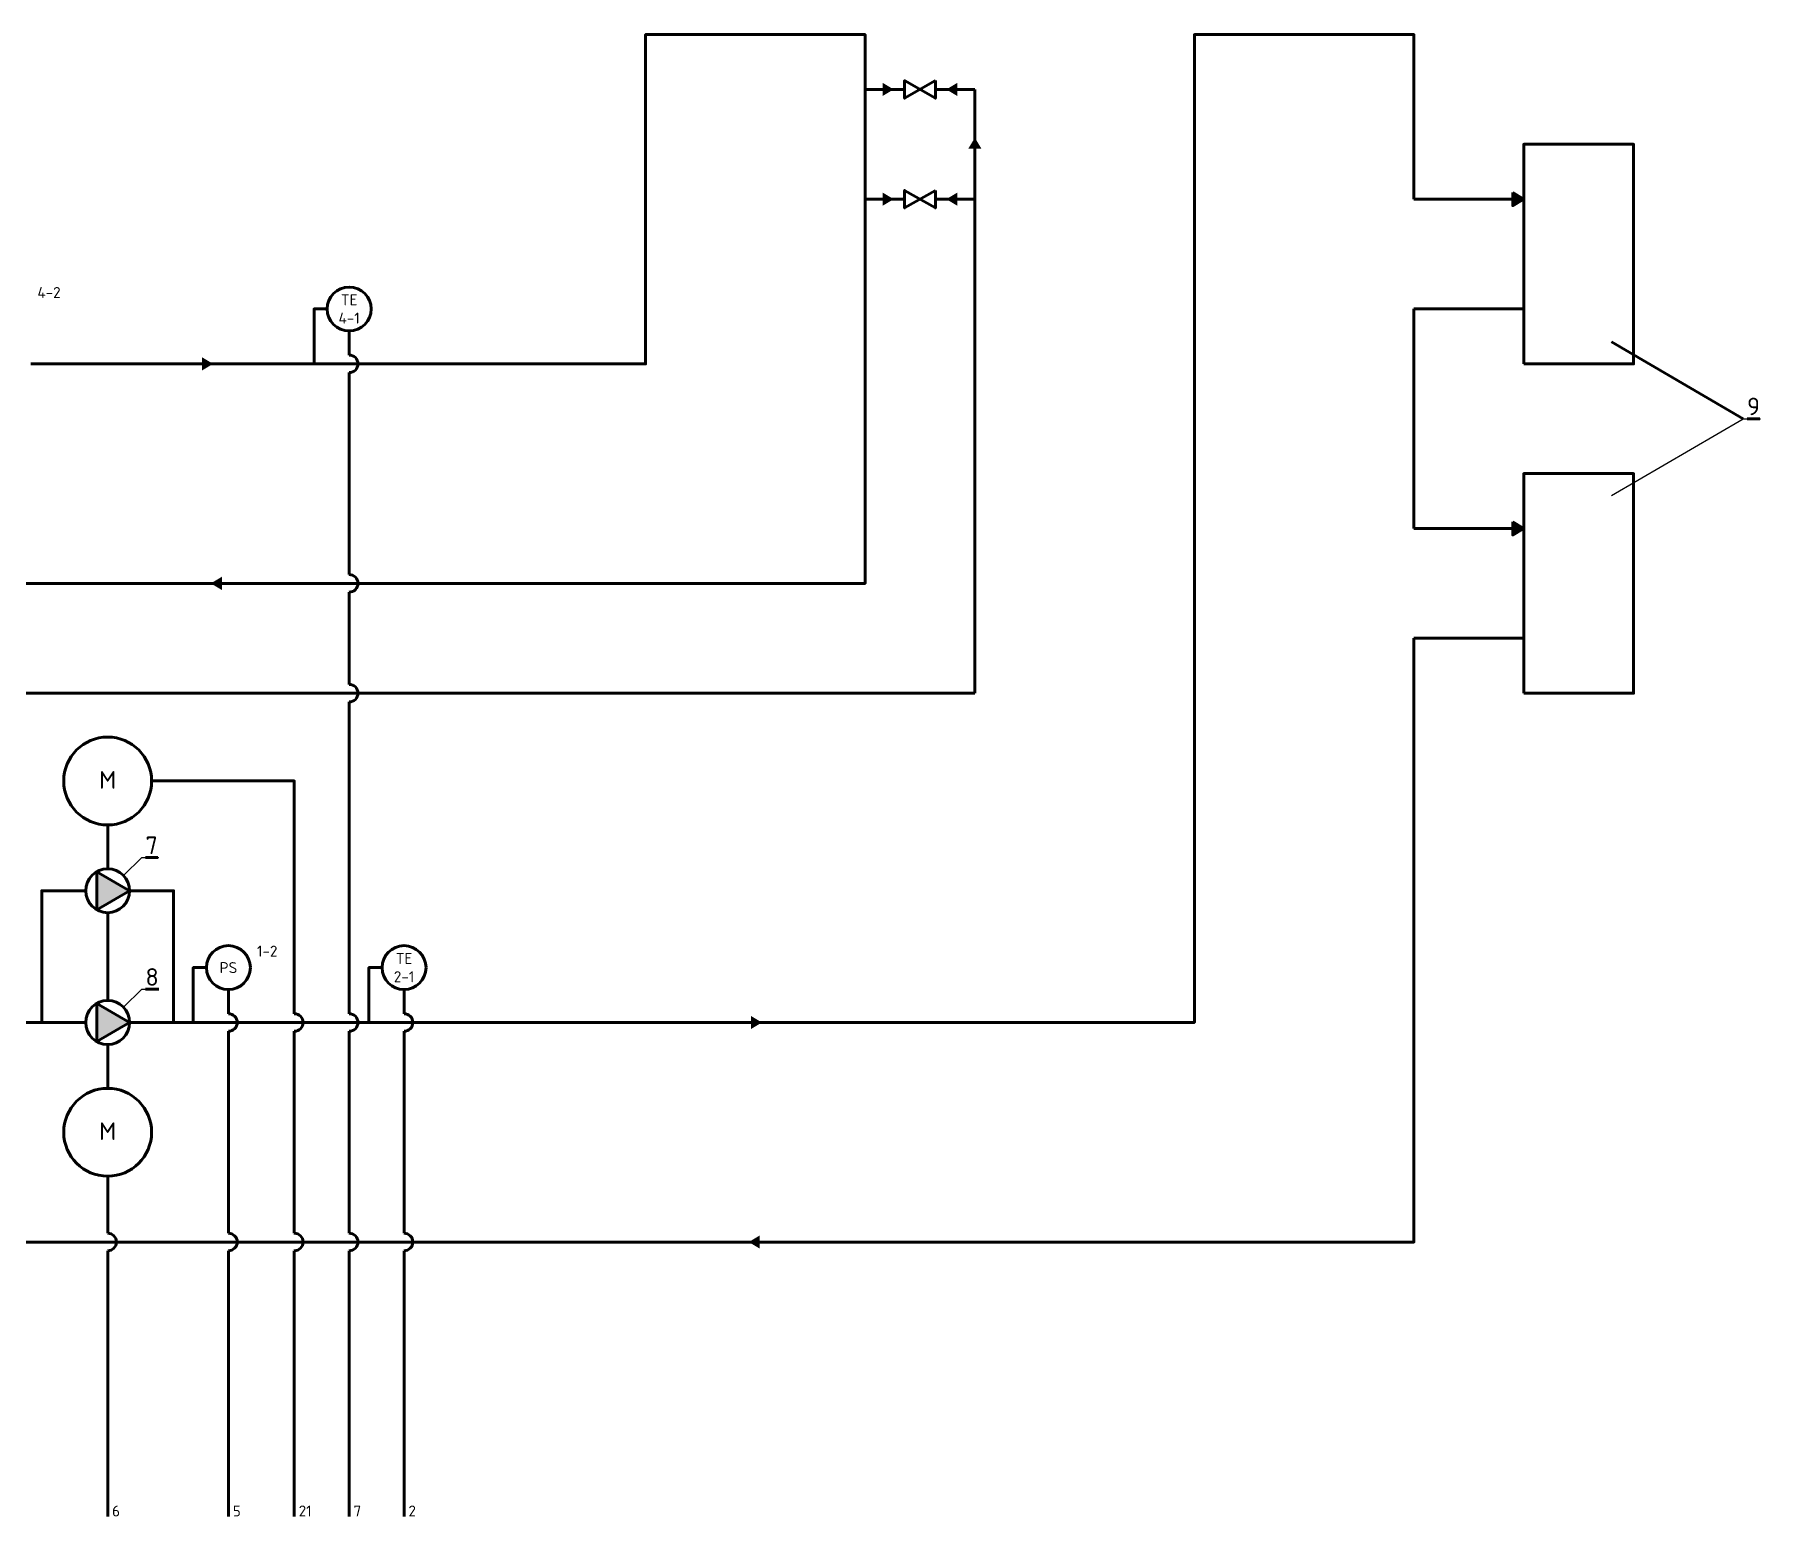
# Model space of a CAD drawing. Header units: millimetres. Extents: x -94276030 to 1204, y -525 to 4966020.
# Drawn here: x 810.8 to 1203.9, y -350 to -12.5 of the extents above; entities that cross this region are included whole.
import ezdxf
from ezdxf import colors
from ezdxf.entities.mleader import LeaderData, LeaderLine
from ezdxf.math import Vec2, Vec3

# ---------------------------------------------------------------- set-up
doc = ezdxf.new("R2010")
doc.units = ezdxf.units.MM
doc.header["$LTSCALE"] = 15.177664
for name, color, linetype, lineweight in [('Main', 150, 'Continuous', 60), ('Size', 70, 'Continuous', 60), ('Text', 10, 'Continuous', 60)]:
    doc.layers.add(name, color=color, linetype=linetype, lineweight=lineweight)

# ---------------------------------------------------------------- blocks, each defined once
blk = doc.blocks.new('_None')

msp = doc.modelspace()

# ---------------------------------------------------------------- hatches: boundary and pattern name
at = {"layer": 'Main', "true_color": 0x939598}
h = msp.add_hatch(color=252, dxfattribs=at)
h.dxf.hatch_style = 1
h.paths.add_polyline_path([(1006.5, -25), (1004, -23.5), (1004, -26.5)])
h = msp.add_hatch(color=252, dxfattribs=at)
h.dxf.hatch_style = 1
h.paths.add_polyline_path([(1021, -26.5), (1021, -23.5), (1018.5, -25)])
h = msp.add_hatch(color=252, dxfattribs=at)
h.dxf.hatch_style = 1
h.paths.add_polyline_path([(1023.5, -38.5), (1026.5, -38.5), (1025, -36)])
h = msp.add_hatch(color=252, dxfattribs=at)
h.dxf.hatch_style = 1
h.paths.add_polyline_path([(1006.5, -50), (1004, -48.5), (1004, -51.5)])
h = msp.add_hatch(color=252, dxfattribs=at)
h.dxf.hatch_style = 1
h.paths.add_polyline_path([(1021, -48.5), (1018.5, -50), (1021, -51.5)])
h = msp.add_hatch(color=252, dxfattribs=at)
h.dxf.hatch_style = 1
h.paths.add_polyline_path([(1150, -50), (1147.5, -48.5), (1147.5, -51.5)])
h = msp.add_hatch(color=252, dxfattribs=at)
h.dxf.hatch_style = 1
h.paths.add_polyline_path([(849, -86), (849, -89), (851.5, -87.5)])
h = msp.add_hatch(color=252, dxfattribs=at)
h.dxf.hatch_style = 1
h.paths.add_polyline_path([(1150, -125), (1147.5, -123.5), (1147.5, -126.5)])
h = msp.add_hatch(color=252, dxfattribs=at)
h.dxf.hatch_style = 1
h.paths.add_polyline_path([(853.5, -139), (853.5, -136), (851, -137.5)])
at = {"layer": 'Main', "true_color": 0x000000}
h = msp.add_hatch(color=18, dxfattribs=at)
h.dxf.hatch_style = 1
h.paths.add_polyline_path([(825, -211.83), (832.5, -207.5), (825, -203.17)])
h = msp.add_hatch(color=18, dxfattribs=at)
h.dxf.hatch_style = 1
h.paths.add_polyline_path([(825, -241.83), (832.5, -237.5), (825, -233.17)])
at = {"layer": 'Main', "true_color": 0x939598}
h = msp.add_hatch(color=252, dxfattribs=at)
h.dxf.hatch_style = 1
h.paths.add_polyline_path([(974, -236), (974, -239), (976.5, -237.5)])
h = msp.add_hatch(color=252, dxfattribs=at)
h.dxf.hatch_style = 1
h.paths.add_polyline_path([(976, -289), (976, -286), (973.5, -287.5)])

# ---------------------------------------------------------------- linework, layer by layer
at = {"layer": 'Main'}
for p, q in [((1009, -25), (1000, -25)), ((1025, -25), (1016, -25)), ((1025, -162.5), (1025, -25)), ((1009, -50), (1000, -50)), ((1025, -50), (1016, -50)), ((1125, -50), (1150, -50)), ((1125, -75), (1150, -75)), ((1125, -125), (1150, -125)), ((1125, -150), (1150, -150)), ((1025, -162.5), (542.5, -162.5)), ((827.5, -192.5), (827.5, -202.5)), ((827.5, -232.5), (827.5, -212.51)), ((860, -237.5), (832.5, -237.5)), ((827.5, -242.5), (827.5, -252.5))]:
    msp.add_line(p, q, dxfattribs=at)
at = {"layer": 'Main', "color": 3}
for p, q in [((882.5, -80), (882.5, -85.5)), ((855, -230), (855, -235.5)), ((895, -230), (895, -235.5))]:
    msp.add_line(p, q, dxfattribs=at)
at = {"layer": 'Main'}
for points in [[(772.5, -87.5), (745, -87.5), (745, -137.5), (1000, -137.5), (1000, -12.5), (950, -12.5), (950, -87.5), (887.5, -87.5)], [(1125, -50), (1125, -12.5), (1075, -12.5), (1075, -237.5), (900, -237.5)], [(1016, -23), (1016, -27), (1009, -23), (1009, -27), (1016, -23)], [(1016, -48), (1016, -52), (1009, -48), (1009, -52), (1016, -48)], [(1147.5, -48.5), (1147.5, -51.5), (1150, -50), (1147.5, -48.5)], [(877.5, -75), (874.5, -75), (874.5, -87.5)], [(1125, -125), (1125, -75)], [(810, -87.5), (887.5, -87.5)], [(1147.5, -123.5), (1147.5, -126.5), (1150, -125), (1147.5, -123.5)], [(822.5, -237.5), (795, -237.5), (795, -287.5), (1125, -287.5), (1125, -150)], [(832.5, -207.5), (825, -203.17), (825, -211.83), (832.5, -207.5)], [(812.5, -237.5), (812.5, -207.5), (822.5, -207.5)], [(832.5, -207.5), (842.5, -207.5), (842.5, -237.5)], [(850, -225), (847, -225), (847, -237.5)], [(890, -225), (887, -225), (887, -237.5)], [(832.5, -237.5), (825, -233.17), (825, -241.83), (832.5, -237.5)], [(860, -237.5), (900, -237.5)]]:
    msp.add_lwpolyline(points, dxfattribs=at)
for points in [[(1150, -87.5), (1175, -87.5), (1175, -37.5), (1150, -37.5)], [(1150, -162.5), (1175, -162.5), (1175, -112.5), (1150, -112.5)]]:
    msp.add_lwpolyline(points, close=True, dxfattribs=at)
for centre, radius in [((882.5, -75), 5), ((827.5, -182.5), 10), ((827.5, -207.5), 5), ((855, -225), 5), ((895, -225), 5), ((827.5, -237.5), 5), ((827.5, -262.5), 10)]:
    msp.add_circle(centre, radius, dxfattribs=at)
at = {"layer": 'Main', "color": 3}
for centre in [(882.5, -87.5), (882.5, -137.5), (882.5, -162.5), (855, -237.5), (870, -237.5), (882.5, -237.5), (895, -237.5), (827.5, -287.5), (855, -287.5), (870, -287.5), (882.5, -287.5), (895, -287.5)]:
    msp.add_arc(centre, 2, 270, 90, dxfattribs=at)
at = {"layer": 'Size'}
for p, q in [((882.5, -89.5), (882.5, -135.5)), ((882.5, -139.5), (882.5, -160.5)), ((882.5, -164.5), (882.5, -235.5)), ((855, -239.5), (855, -285.5)), ((882.5, -239.5), (882.5, -285.5)), ((895, -239.5), (895, -285.5)), ((827.5, -272.5), (827.5, -285.5)), ((827.5, -289.5), (827.5, -350)), ((855, -289.5), (855, -350)), ((882.5, -289.5), (882.5, -350)), ((895, -289.5), (895, -350))]:
    msp.add_line(p, q, dxfattribs=at)
for points in [[(837.5, -182.5), (870, -182.5), (870, -235.5)], [(870, -239.5), (870, -285.5)], [(870, -289.5), (870, -350)]]:
    msp.add_lwpolyline(points, dxfattribs=at)
at = {"layer": 'Text'}
msp.add_line((1170, -82.5), (1200, -100), dxfattribs=at)

# ---------------------------------------------------------------- texts
for s, width, heights, insert, char_height, attachment_point in [('{\\fISOCPEUR|b0|i0|c204|p34;4\\fISOCPEUR|b0|i0|c0|p34;-2}', 8.5, [0], (811.5, -70), 2.5, 1), ('{\\fISOCPEUR|b0|i0|c0|p34;TE\\P\\fISOCPEUR|b0|i0|c204|p34;4\\fISOCPEUR|b0|i0|c0|p34;-1}', 7.375, [7.58], (882.5, -75), 2.5, 5), ('{\\fISOCPEUR|b0|i0|c204|p34;М}', 7.5, [0], (827.5, -182.25), 4, 5), ('{\\fISOCPEUR|b0|i0|c204|p34;1\\fISOCPEUR|b0|i0|c0|p34;-2}', 8.5, [0], (861.5, -220), 2.5, 1), ('{\\fISOCPEUR|b0|i0|c0|p34;PS}', 7.375, [7.58], (855, -225), 2.5, 5), ('{\\fISOCPEUR|b0|i0|c0|p34;TE\\P\\fISOCPEUR|b0|i0|c204|p34;2\\fISOCPEUR|b0|i0|c0|p34;-1}', 7.375, [7.58], (895, -225), 2.5, 5), ('{\\fISOCPEUR|b0|i0|c204|p34;М}', 7.5, [0], (827.5, -262.25), 4, 5), ('{\\fISOCPEUR|b0|i0|c204|p34;6}', 4, [0], (828.5, -347.5), 2.5, 1), ('{\\fISOCPEUR|b0|i0|c204|p34;5}', 4, [0], (856, -347.5), 2.5, 1), ('{\\fISOCPEUR|b0|i0|c204|p34;21}', 4, [0], (871, -347.5), 2.5, 1), ('{\\fISOCPEUR|b0|i0|c204|p34;7}', 4, [0], (883.5, -347.5), 2.5, 1), ('{\\fISOCPEUR|b0|i0|c204|p34;2}', 4, [0], (896, -347.5), 2.5, 1)]:
    msp.add_mtext_dynamic_manual_height_columns(s, width=width, gutter_width=12.5, heights=heights, dxfattribs=dict(at, insert=insert, char_height=char_height, attachment_point=attachment_point))

# ---------------------------------------------------------------- leaders
ml = msp.add_multileader_mtext('Standard', dxfattribs=at)
ml.set_content('\\L{\\fISOCPEUR|b0|i0|c204|p34;\\L9}', color=256)
ml.set_leader_properties(color=256, linetype='ByLayer')
ml.set_arrow_properties(name='NONE')
ml.build(insert=Vec2(0, 0))
ml.multileader.update_dxf_attribs({"text_left_attachment_type": 8, "text_right_attachment_type": 0, "dogleg_length": 0.36, "arrow_head_size": 0.18})
ctx = ml.context
ctx.base_point, ctx.arrow_head_size, ctx.landing_gap_size, ctx.plane_origin = Vec3(1200.36, -100), 0.18, 0.5, Vec3(1167.04, -116.04)
ctx.left_attachment, ctx.right_attachment = 8, 0
notes = []
notes.append((ctx, [(0, (1, 1, 0), (1200, -100), (1, 0), 0.36, [(0, [(1170, -117.5)], 0, [])])]))
ctx.mtext.insert, ctx.mtext.flow_direction = Vec3(1200.86, -95.2), 5
ml = msp.add_multileader_mtext('Standard', dxfattribs=at)
ml.set_content('\\L{\\fISOCPEUR|b0|i0|c204|p34;\\L7}', color=256)
ml.set_leader_properties(color=256, linetype='ByLayer')
ml.set_arrow_properties(name='NONE')
ml.build(insert=Vec2(0, 0))
ml.multileader.update_dxf_attribs({"text_left_attachment_type": 8, "text_right_attachment_type": 0, "dogleg_length": 0.36, "arrow_head_size": 0.18})
ctx = ml.context
ctx.base_point, ctx.arrow_head_size, ctx.landing_gap_size, ctx.plane_origin = Vec3(835.61, -199.94), 0.18, 0.5, Vec3(828.13, -202.55)
ctx.left_attachment, ctx.right_attachment = 8, 0
notes.append((ctx, [(0, (1, 1, 0), (835.25, -199.94), (1, 0), 0.36, [(0, [(831.08, -204.01)], 0, [])])]))
ctx.mtext.insert, ctx.mtext.flow_direction = Vec3(836.11, -195.14), 5
ml = msp.add_multileader_mtext('Standard', dxfattribs=at)
ml.set_content('\\L{\\fISOCPEUR|b0|i0|c204|p34;\\L8}', color=256)
ml.set_leader_properties(color=256, linetype='ByLayer')
ml.set_arrow_properties(name='NONE')
ml.build(insert=Vec2(0, 0))
ml.multileader.update_dxf_attribs({"text_left_attachment_type": 8, "text_right_attachment_type": 0, "dogleg_length": 0.36, "arrow_head_size": 0.18})
ctx = ml.context
ctx.base_point, ctx.arrow_head_size, ctx.landing_gap_size, ctx.plane_origin = Vec3(835.61, -229.93), 0.18, 0.5, Vec3(828.13, -232.54)
ctx.left_attachment, ctx.right_attachment = 8, 0
notes.append((ctx, [(0, (1, 1, 0), (835.25, -229.93), (1, 0), 0.36, [(0, [(831.08, -234.01)], 0, [])])]))
ctx.mtext.insert, ctx.mtext.flow_direction = Vec3(836.11, -225.13), 5
for ctx, leaders in notes:
    for number, flags, end, landing, length, lines in leaders:
        leader = LeaderData()
        leader.index, (leader.has_last_leader_line, leader.has_dogleg_vector, leader.attachment_direction) = number, flags
        leader.last_leader_point, leader.dogleg_vector, leader.dogleg_length = Vec3(end), Vec3(landing), length
        for number, points, colour, breaks in lines:
            line = LeaderLine()
            line.index, line.vertices, line.color, line.breaks = number, Vec3.list(points), colors.encode_raw_color(colour), breaks
            leader.lines.append(line)
        ctx.leaders.append(leader)

doc.saveas('drawing.dxf')
